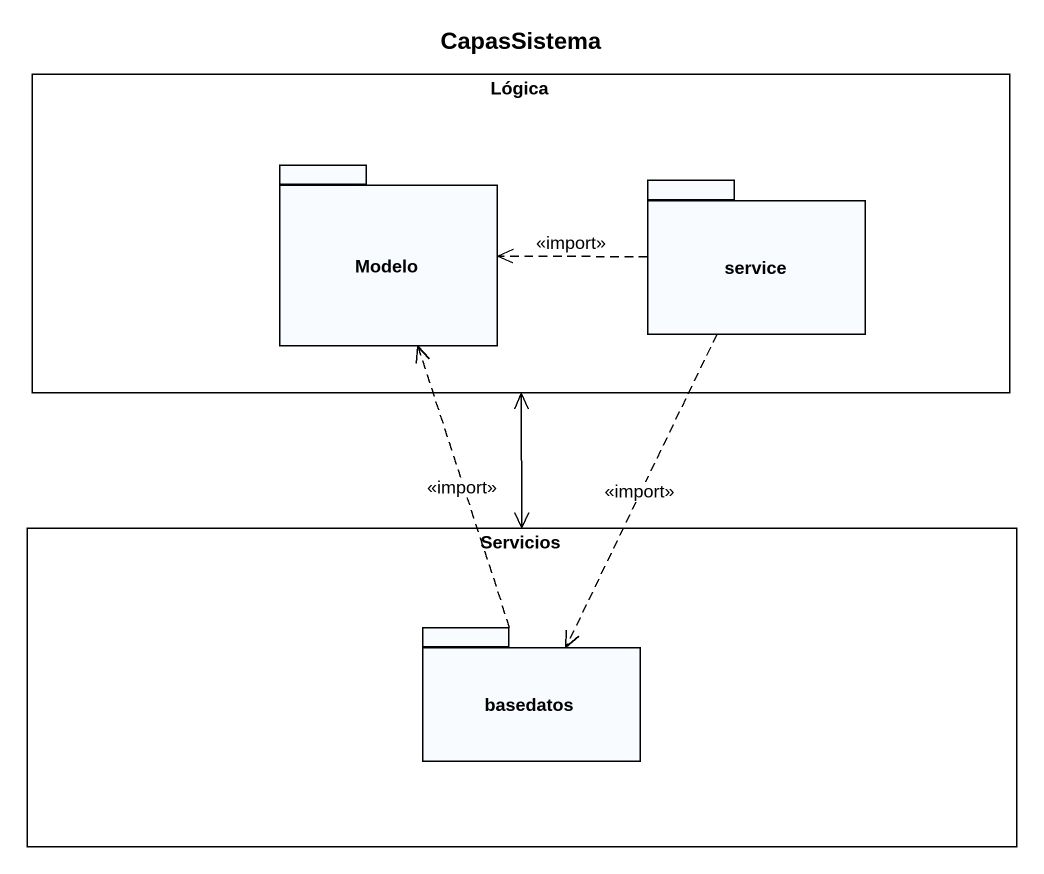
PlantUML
@startuml
title CapasSistema
rectangle Lógica {
  package Modelo {
  }
  package service {
  }
}
rectangle Servicios {
  package basedatos {
  }
}
Lógica <--> Servicios
service .left.> Modelo : <<import>>
service ..> basedatos : <<import>>
basedatos .up.> Modelo : <<import>>
@enduml
